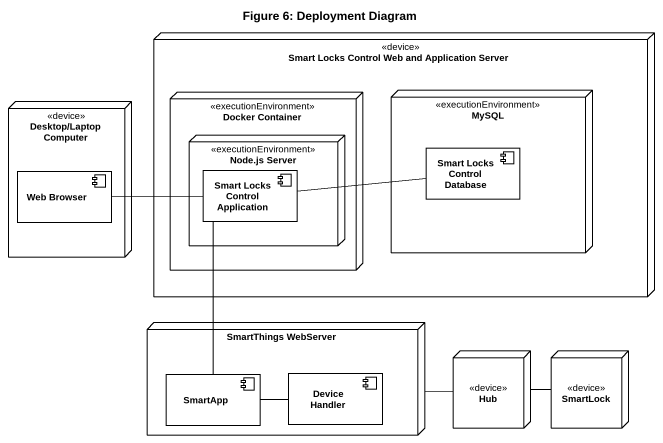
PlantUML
@startuml
title Figure 6: Deployment Diagram
node "Smart Locks Control Web and Application Server" as Smart_Locks_Control_Web_and <<device>> {
  node "Docker Container" as Docker_Container <<executionEnvironment>> {
    node "Node.js Server" as Node_js_Server <<executionEnvironment>> {
      component "Smart Locks Control Application" as Smart_Locks_Control
    }
  }
  node MySQL <<executionEnvironment>> {
    component "Smart Locks Control Database" as Smart_Locks_Control_Database
  }
}
node "Desktop/Laptop Computer" as Desktop_Laptop_Computer <<device>> {
  component "Web Browser" as Web_Browser
}
node "SmartThings WebServer" as SmartThings_WebServer {
  component SmartApp
  component "Device Handler" as Device_Handler
}
node Hub <<device>>
node SmartLock <<device>>
Web_Browser -right- Smart_Locks_Control
Smart_Locks_Control -right- Smart_Locks_Control_Database
Smart_Locks_Control -- SmartApp
SmartThings_WebServer -right- Hub
SmartApp -right- Device_Handler
Hub -right- SmartLock
@enduml
